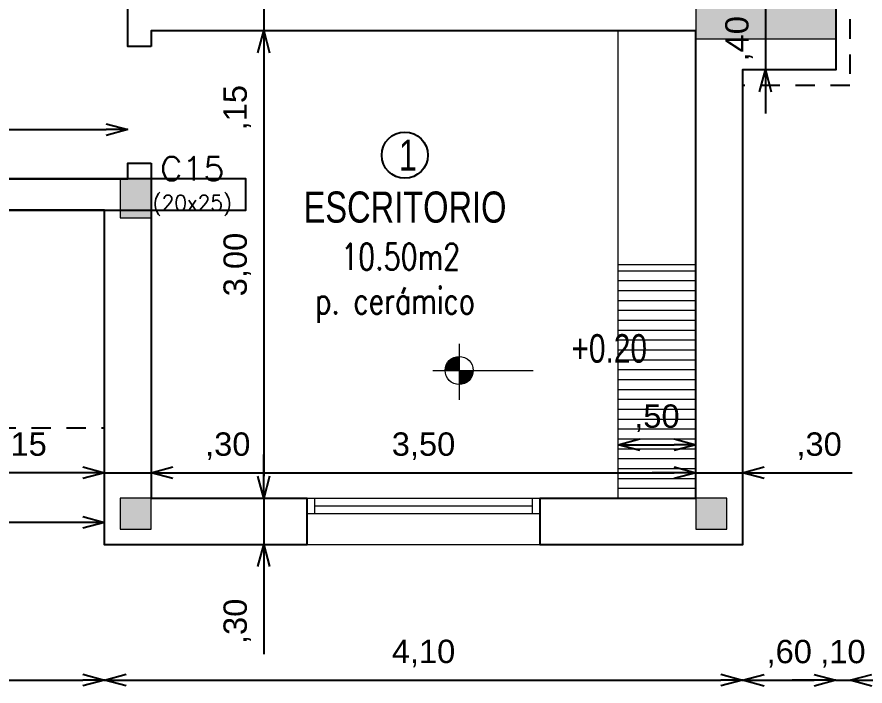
# Model space of a CAD drawing. Header units: millimetres. Extents: x 299 to 493, y -175 to -78.
# Drawn here: x 315.31 to 320.76, y -154.53 to -150.23 of the extents above; entities that cross this region are included whole.
import ezdxf
from ezdxf.enums import TextEntityAlignment as Align

# ---------------------------------------------------------------- set-up
doc = ezdxf.new("R2010")
doc.units = ezdxf.units.MM
doc.linetypes.add('HIDDEN2', pattern=[0.1875, 0.125, -0.0625])
doc.linetypes.add('JIS_02_1.0', pattern=[2, 1, -1])
for name, color, linetype, lineweight in [('0-CARPCORTE', 3, 'Continuous', 20), ('0-CARPVISTA', 20, 'Continuous', 15), ('0-COTAS', 11, 'Continuous', 15), ('0-EQUIPAMIENTO', 2, 'Continuous', 20), ('PILAR_HORMIGON', 2, 'Continuous', 20)]:
    doc.layers.add(name, color=color, linetype=linetype, lineweight=lineweight)
for name, color, linetype in [('0-ESTRUCTURA', 94, 'Continuous'), ('0-MUROS', 251, 'Continuous'), ('0-PROYECCIONES', 4, 'JIS_02_1.0'), ('0-TEXTO', 4, 'Continuous')]:
    doc.layers.add(name, color=color, linetype=linetype)
doc.styles.add('Arial', font='arial.ttf', dxfattribs={"height": 0.15})
doc.styles.add('CYPETXT', font='romans__.ttf', dxfattribs={"height": 0.2})
doc.styles.add('DESLOC', font='arial.ttf', dxfattribs={"width": 0.75})
doc.dimstyles.new('CotaNº1', dxfattribs={"dimtxt": 0.15, "dimasz": 0.14, "dimexe": 0, "dimexo": 0.5, "dimgap": 0.08, "dimtad": 1, "dimzin": 4, "dimtxsty": 'Arial', "dimblk": 'OPEN30', "dimcen": 0.3, "dimse1": 1, "dimse2": 1, "dimaunit": 1, "dimazin": 0, "dimtfac": 1, "dimtmove": 0, "dimatfit": 2, "dimfxl": 1, "dimarcsym": 0})

# ---------------------------------------------------------------- blocks, each defined once
blk = doc.blocks.new('cota de nivel')
at = {"layer": '0-COTAS'}
for p, q in [((0, 0.1705), (0, -0.1878)), ((-0.1693, 0), (0.4766, 0))]:
    blk.add_line(p, q, dxfattribs=at)
at = {"layer": '0-COTAS', "const_width": 0.0902}
for points in [[(-0.0451, 0, -0.414214), (0, 0.0451, -0.414214)], [(0, -0.0451, 0.414214), (0.0451, 0, 0.414214)]]:
    blk.add_lwpolyline(points, format="xyb", dxfattribs=at)
at = {"layer": '0-COTAS'}
blk.add_circle((0, 0), 0.0902, dxfattribs=at)
blk = doc.blocks.new('_Open30')
at = {"color": 0, "linetype": 'ByBlock', "lineweight": -2}
for p, q in [((-1, 0.268), (0, 0)), ((0, 0), (-1, -0.268)), ((0, 0), (-1, 0))]:
    blk.add_line(p, q, dxfattribs=at)
blk = doc.blocks.new('*D131')
at = {"layer": '0-COTAS', "color": 0, "lineweight": -2, "transparency": 16777216}
blk.add_line((311.0434, -150.9538), (315.8834, -150.9538), dxfattribs=at)
at = {"layer": 'Defpoints', "color": 0, "transparency": 16777216}
for p in [(310.9034, -150.5604), (316.0234, -150.5604), (316.0234, -150.9538)]:
    blk.add_point(p, dxfattribs=at)
at = {"layer": '0-COTAS', "color": 0, "lineweight": -2, "transparency": 16777216, "xscale": 0.14, "yscale": 0.14, "zscale": 0.14, "rotation": 180}
blk.add_blockref('_Open30', (310.9034, -150.9538), dxfattribs=at)
at = {"layer": '0-COTAS', "color": 0, "lineweight": -2, "transparency": 16777216, "xscale": 0.14, "yscale": 0.14, "zscale": 0.14}
blk.add_blockref('_Open30', (316.0234, -150.9538), dxfattribs=at)
at = {"layer": '0-COTAS', "color": 0, "transparency": 16777216, "insert": (313.4634, -150.7836), "char_height": 0.15, "attachment_point": 5, "style": 'Arial'}
blk.add_mtext('5,12', dxfattribs=at)
blk = doc.blocks.new('*D134')
at = {"layer": '0-COTAS', "color": 0, "lineweight": -2, "transparency": 16777216}
blk.add_line((316.3134, -153.1581), (319.5334, -153.1581), dxfattribs=at)
at = {"layer": 'Defpoints', "color": 0, "transparency": 16777216}
for p in [(316.1734, -152.4549), (319.6734, -152.4549), (319.6734, -153.1581)]:
    blk.add_point(p, dxfattribs=at)
at = {"layer": '0-COTAS', "color": 0, "lineweight": -2, "transparency": 16777216, "xscale": 0.14, "yscale": 0.14, "zscale": 0.14, "rotation": 180}
blk.add_blockref('_Open30', (316.1734, -153.1581), dxfattribs=at)
at = {"layer": '0-COTAS', "color": 0, "lineweight": -2, "transparency": 16777216, "xscale": 0.14, "yscale": 0.14, "zscale": 0.14}
blk.add_blockref('_Open30', (319.6734, -153.1581), dxfattribs=at)
at = {"layer": '0-COTAS', "color": 0, "transparency": 16777216, "insert": (317.9234, -152.988), "char_height": 0.15, "attachment_point": 5, "style": 'Arial'}
blk.add_mtext('3,50', dxfattribs=at)
blk = doc.blocks.new('*D135')
at = {"layer": '0-COTAS', "color": 0, "lineweight": -2, "transparency": 16777216}
for p, q in [((319.5334, -153.1581), (319.3934, -153.1581)), ((319.6734, -153.1581), (319.9734, -153.1581)), ((320.1134, -153.1581), (320.6773, -153.1581))]:
    blk.add_line(p, q, dxfattribs=at)
at = {"layer": 'Defpoints', "color": 0, "transparency": 16777216}
for p in [(319.6734, -153.1581), (319.9734, -153.1581), (319.9734, -153.1581)]:
    blk.add_point(p, dxfattribs=at)
at = {"layer": '0-COTAS', "color": 0, "lineweight": -2, "transparency": 16777216, "xscale": 0.14, "yscale": 0.14, "zscale": 0.14}
blk.add_blockref('_Open30', (319.6734, -153.1581), dxfattribs=at)
at = {"layer": '0-COTAS', "color": 0, "lineweight": -2, "transparency": 16777216, "xscale": 0.14, "yscale": 0.14, "zscale": 0.14, "rotation": 180}
blk.add_blockref('_Open30', (319.9734, -153.1581), dxfattribs=at)
at = {"layer": '0-COTAS', "color": 0, "transparency": 16777216, "insert": (320.4654, -152.988), "char_height": 0.15, "attachment_point": 5, "style": 'Arial'}
blk.add_mtext(',30', dxfattribs=at)
blk = doc.blocks.new('*D136')
at = {"layer": '0-COTAS', "color": 0, "lineweight": -2, "transparency": 16777216}
blk.add_line((316.8969, -150.4607), (316.8969, -153.1807), dxfattribs=at)
at = {"layer": 'Defpoints', "color": 0, "transparency": 16777216}
for p in [(317.6468, -150.3207), (316.8969, -153.3207), (317.6468, -153.3207)]:
    blk.add_point(p, dxfattribs=at)
at = {"layer": '0-COTAS', "color": 0, "lineweight": -2, "transparency": 16777216, "xscale": 0.14, "yscale": 0.14, "zscale": 0.14}
for p, rotation in [((316.8969, -150.3207), 90), ((316.8969, -153.3207), 270)]:
    blk.add_blockref('_Open30', p, dxfattribs=dict(at, rotation=rotation))
at = {"layer": '0-COTAS', "color": 0, "transparency": 16777216, "insert": (316.7267, -151.8207), "char_height": 0.15, "attachment_point": 5, "rotation": 90, "style": 'Arial'}
blk.add_mtext('3,00', dxfattribs=at)
blk = doc.blocks.new('*D137')
at = {"layer": '0-COTAS', "color": 0, "lineweight": -2, "transparency": 16777216}
for p, q in [((316.8969, -150.0307), (316.8969, -149.8907)), ((316.8969, -150.1707), (316.8969, -150.3207)), ((316.8969, -150.4607), (316.8969, -151.0262))]:
    blk.add_line(p, q, dxfattribs=at)
at = {"layer": 'Defpoints', "color": 0, "transparency": 16777216}
for p in [(316.3811, -150.1707), (315.3468, -150.3207), (316.8969, -150.3207)]:
    blk.add_point(p, dxfattribs=at)
at = {"layer": '0-COTAS', "color": 0, "lineweight": -2, "transparency": 16777216, "xscale": 0.14, "yscale": 0.14, "zscale": 0.14}
for p, rotation in [((316.8969, -150.1707), 270), ((316.8969, -150.3207), 90)]:
    blk.add_blockref('_Open30', p, dxfattribs=dict(at, rotation=rotation))
at = {"layer": '0-COTAS', "color": 0, "transparency": 16777216, "insert": (316.7267, -150.8134), "char_height": 0.15, "attachment_point": 5, "rotation": 90, "style": 'Arial'}
blk.add_mtext(',15', dxfattribs=at)
blk = doc.blocks.new('*D138')
at = {"layer": '0-COTAS', "color": 0, "lineweight": -2, "transparency": 16777216}
for p, q in [((316.8969, -153.1807), (316.8969, -153.0407)), ((316.8969, -153.3207), (316.8969, -153.6207)), ((316.8969, -153.7607), (316.8969, -154.3245))]:
    blk.add_line(p, q, dxfattribs=at)
at = {"layer": 'Defpoints', "color": 0, "transparency": 16777216}
for p in [(317.6468, -153.3207), (316.8969, -153.6207), (317.6468, -153.6207)]:
    blk.add_point(p, dxfattribs=at)
at = {"layer": '0-COTAS', "color": 0, "lineweight": -2, "transparency": 16777216, "xscale": 0.14, "yscale": 0.14, "zscale": 0.14}
for p, rotation in [((316.8969, -153.3207), 270), ((316.8969, -153.6207), 90)]:
    blk.add_blockref('_Open30', p, dxfattribs=dict(at, rotation=rotation))
at = {"layer": '0-COTAS', "color": 0, "transparency": 16777216, "insert": (316.7267, -154.1126), "char_height": 0.15, "attachment_point": 5, "rotation": 90, "style": 'Arial'}
blk.add_mtext(',30', dxfattribs=at)
blk = doc.blocks.new('*D166')
at = {"layer": '0-COTAS', "color": 0, "lineweight": -2, "transparency": 16777216}
blk.add_line((311.9634, -154.4896), (315.7334, -154.4896), dxfattribs=at)
at = {"layer": 'Defpoints', "color": 0, "transparency": 16777216}
for p in [(311.8234, -144.5632), (315.8734, -151.8632), (315.8734, -154.4896)]:
    blk.add_point(p, dxfattribs=at)
at = {"layer": '0-COTAS', "color": 0, "lineweight": -2, "transparency": 16777216, "xscale": 0.14, "yscale": 0.14, "zscale": 0.14, "rotation": 180}
blk.add_blockref('_Open30', (311.8234, -154.4896), dxfattribs=at)
at = {"layer": '0-COTAS', "color": 0, "lineweight": -2, "transparency": 16777216, "xscale": 0.14, "yscale": 0.14, "zscale": 0.14}
blk.add_blockref('_Open30', (315.8734, -154.4896), dxfattribs=at)
at = {"layer": '0-COTAS', "color": 0, "transparency": 16777216, "insert": (313.8484, -154.3195), "char_height": 0.15, "attachment_point": 5, "style": 'Arial'}
blk.add_mtext('4,05', dxfattribs=at)
blk = doc.blocks.new('*D167')
at = {"layer": '0-COTAS', "color": 0, "lineweight": -2, "transparency": 16777216}
blk.add_line((316.0134, -154.4896), (319.8334, -154.4896), dxfattribs=at)
at = {"layer": 'Defpoints', "color": 0, "transparency": 16777216}
for p in [(315.8734, -154.0132), (319.9734, -154.0132), (319.9734, -154.4896)]:
    blk.add_point(p, dxfattribs=at)
at = {"layer": '0-COTAS', "color": 0, "lineweight": -2, "transparency": 16777216, "xscale": 0.14, "yscale": 0.14, "zscale": 0.14, "rotation": 180}
blk.add_blockref('_Open30', (315.8734, -154.4896), dxfattribs=at)
at = {"layer": '0-COTAS', "color": 0, "lineweight": -2, "transparency": 16777216, "xscale": 0.14, "yscale": 0.14, "zscale": 0.14}
blk.add_blockref('_Open30', (319.9734, -154.4896), dxfattribs=at)
at = {"layer": '0-COTAS', "color": 0, "transparency": 16777216, "insert": (317.9234, -154.3195), "char_height": 0.15, "attachment_point": 5, "style": 'Arial'}
blk.add_mtext('4,10', dxfattribs=at)
blk = doc.blocks.new('*D169')
at = {"layer": '0-COTAS', "color": 0, "lineweight": -2, "transparency": 16777216}
blk.add_line((315.7334, -153.1581), (314.8634, -153.1581), dxfattribs=at)
at = {"layer": 'Defpoints', "color": 0, "transparency": 16777216}
for p in [(314.7234, -153.1581), (314.7234, -153.1581), (315.8734, -153.1581)]:
    blk.add_point(p, dxfattribs=at)
at = {"layer": '0-COTAS', "color": 0, "lineweight": -2, "transparency": 16777216, "xscale": 0.14, "yscale": 0.14, "zscale": 0.14, "rotation": 180}
blk.add_blockref('_Open30', (314.7234, -153.1581), dxfattribs=at)
at = {"layer": '0-COTAS', "color": 0, "lineweight": -2, "transparency": 16777216, "xscale": 0.14, "yscale": 0.14, "zscale": 0.14}
blk.add_blockref('_Open30', (315.8734, -153.1581), dxfattribs=at)
at = {"layer": '0-COTAS', "color": 0, "transparency": 16777216, "insert": (315.2984, -152.988), "char_height": 0.15, "attachment_point": 5, "style": 'Arial'}
blk.add_mtext('1,15', dxfattribs=at)
blk = doc.blocks.new('*D171')
at = {"layer": '0-COTAS', "color": 0, "lineweight": -2, "transparency": 16777216}
for p, q in [((315.7334, -153.1581), (315.5934, -153.1581)), ((315.8734, -153.1581), (316.1734, -153.1581)), ((316.3134, -153.1581), (316.8773, -153.1581))]:
    blk.add_line(p, q, dxfattribs=at)
at = {"layer": 'Defpoints', "color": 0, "transparency": 16777216}
for p in [(315.8734, -153.1581), (316.1734, -153.1581), (316.1734, -153.1581)]:
    blk.add_point(p, dxfattribs=at)
at = {"layer": '0-COTAS', "color": 0, "lineweight": -2, "transparency": 16777216, "xscale": 0.14, "yscale": 0.14, "zscale": 0.14}
blk.add_blockref('_Open30', (315.8734, -153.1581), dxfattribs=at)
at = {"layer": '0-COTAS', "color": 0, "lineweight": -2, "transparency": 16777216, "xscale": 0.14, "yscale": 0.14, "zscale": 0.14, "rotation": 180}
blk.add_blockref('_Open30', (316.1734, -153.1581), dxfattribs=at)
at = {"layer": '0-COTAS', "color": 0, "transparency": 16777216, "insert": (316.6654, -152.988), "char_height": 0.15, "attachment_point": 5, "style": 'Arial'}
blk.add_mtext(',30', dxfattribs=at)
blk = doc.blocks.new('*D323')
at = {"layer": '0-COTAS', "color": 0, "lineweight": -2, "transparency": 16777216}
blk.add_line((319.3134, -152.9784), (319.5334, -152.9784), dxfattribs=at)
at = {"layer": 'Defpoints', "color": 0, "transparency": 16777216}
for p in [(319.1734, -151.8207), (319.6734, -151.8207), (319.6734, -152.9784)]:
    blk.add_point(p, dxfattribs=at)
at = {"layer": '0-COTAS', "color": 0, "lineweight": -2, "transparency": 16777216, "xscale": 0.14, "yscale": 0.14, "zscale": 0.14, "rotation": 180}
blk.add_blockref('_Open30', (319.1734, -152.9784), dxfattribs=at)
at = {"layer": '0-COTAS', "color": 0, "lineweight": -2, "transparency": 16777216, "xscale": 0.14, "yscale": 0.14, "zscale": 0.14}
blk.add_blockref('_Open30', (319.6734, -152.9784), dxfattribs=at)
at = {"layer": '0-COTAS', "color": 0, "transparency": 16777216, "insert": (319.4234, -152.8082), "char_height": 0.15, "attachment_point": 5, "style": 'Arial'}
blk.add_mtext(',50', dxfattribs=at)
blk = doc.blocks.new('*D210')
at = {"layer": '0-COTAS', "color": 0, "lineweight": -2, "transparency": 16777216}
for p, q in [((320.1209, -150.0307), (320.1209, -149.8907)), ((320.1209, -150.1707), (320.1209, -150.5707)), ((320.1209, -150.7107), (320.1209, -150.8507))]:
    blk.add_line(p, q, dxfattribs=at)
at = {"layer": 'Defpoints', "color": 0, "transparency": 16777216}
for p in [(320.3987, -150.1707), (320.1209, -150.5707), (320.3987, -150.5707)]:
    blk.add_point(p, dxfattribs=at)
at = {"layer": '0-COTAS', "color": 0, "lineweight": -2, "transparency": 16777216, "xscale": 0.14, "yscale": 0.14, "zscale": 0.14}
for p, rotation in [((320.1209, -150.1707), 270), ((320.1209, -150.5707), 90)]:
    blk.add_blockref('_Open30', p, dxfattribs=dict(at, rotation=rotation))
at = {"layer": '0-COTAS', "color": 0, "transparency": 16777216, "insert": (319.9508, -150.3707), "char_height": 0.15, "attachment_point": 5, "rotation": 90, "style": 'Arial'}
blk.add_mtext(',40', dxfattribs=at)
blk = doc.blocks.new('*D378')
at = {"layer": '0-COTAS', "color": 0, "lineweight": -2, "transparency": 16777216}
blk.add_line((321.0748, -147.3607), (321.0748, -150.4307), dxfattribs=at)
at = {"layer": 'Defpoints', "color": 0, "transparency": 16777216}
for p in [(320.5734, -147.2207), (320.5734, -150.5707), (321.0748, -150.5707)]:
    blk.add_point(p, dxfattribs=at)
at = {"layer": '0-COTAS', "color": 0, "lineweight": -2, "transparency": 16777216, "xscale": 0.14, "yscale": 0.14, "zscale": 0.14}
for p, rotation in [((321.0748, -147.2207), 90), ((321.0748, -150.5707), 270)]:
    blk.add_blockref('_Open30', p, dxfattribs=dict(at, rotation=rotation))
at = {"layer": '0-COTAS', "color": 0, "transparency": 16777216, "insert": (320.9047, -148.8957), "char_height": 0.15, "attachment_point": 5, "rotation": 90, "style": 'Arial'}
blk.add_mtext('3,35', dxfattribs=at)
blk = doc.blocks.new('*D379')
at = {"layer": '0-COTAS', "color": 0, "lineweight": -2, "transparency": 16777216}
blk.add_line((321.0748, -150.8107), (321.0748, -153.4807), dxfattribs=at)
at = {"layer": 'Defpoints', "color": 0, "transparency": 16777216}
for p in [(319.9734, -150.6707), (319.9734, -153.6207), (321.0748, -153.6207)]:
    blk.add_point(p, dxfattribs=at)
at = {"layer": '0-COTAS', "color": 0, "lineweight": -2, "transparency": 16777216, "xscale": 0.14, "yscale": 0.14, "zscale": 0.14}
for p, rotation in [((321.0748, -150.6707), 90), ((321.0748, -153.6207), 270)]:
    blk.add_blockref('_Open30', p, dxfattribs=dict(at, rotation=rotation))
at = {"layer": '0-COTAS', "color": 0, "transparency": 16777216, "insert": (320.9047, -152.1457), "char_height": 0.15, "attachment_point": 5, "rotation": 90, "style": 'Arial'}
blk.add_mtext('2,95', dxfattribs=at)
blk = doc.blocks.new('*D369')
at = {"layer": '0-COTAS', "color": 0, "lineweight": -2, "transparency": 16777216}
blk.add_line((315.7334, -153.4776), (311.0434, -153.4776), dxfattribs=at)
at = {"layer": 'Defpoints', "color": 0, "transparency": 16777216}
for p in [(310.9034, -152.8707), (315.8734, -152.8707), (310.9034, -153.4776)]:
    blk.add_point(p, dxfattribs=at)
at = {"layer": '0-COTAS', "color": 0, "lineweight": -2, "transparency": 16777216, "xscale": 0.14, "yscale": 0.14, "zscale": 0.14, "rotation": 180}
blk.add_blockref('_Open30', (310.9034, -153.4776), dxfattribs=at)
at = {"layer": '0-COTAS', "color": 0, "lineweight": -2, "transparency": 16777216, "xscale": 0.14, "yscale": 0.14, "zscale": 0.14}
blk.add_blockref('_Open30', (315.8734, -153.4776), dxfattribs=at)
at = {"layer": '0-COTAS', "color": 0, "transparency": 16777216, "insert": (313.3884, -153.3075), "char_height": 0.15, "attachment_point": 5, "style": 'Arial'}
blk.add_mtext('4,97', dxfattribs=at)
blk = doc.blocks.new('*D408')
at = {"layer": '0-COTAS', "color": 0, "lineweight": -2, "transparency": 16777216}
blk.add_line((321.5684, -147.3607), (321.5684, -153.4807), dxfattribs=at)
at = {"layer": 'Defpoints', "color": 0, "transparency": 16777216}
for p in [(320.5734, -147.2207), (319.9734, -153.6207), (321.5684, -153.6207)]:
    blk.add_point(p, dxfattribs=at)
at = {"layer": '0-COTAS', "color": 0, "lineweight": -2, "transparency": 16777216, "xscale": 0.14, "yscale": 0.14, "zscale": 0.14}
for p, rotation in [((321.5684, -147.2207), 90), ((321.5684, -153.6207), 270)]:
    blk.add_blockref('_Open30', p, dxfattribs=dict(at, rotation=rotation))
at = {"layer": '0-COTAS', "color": 0, "transparency": 16777216, "insert": (321.3983, -150.4207), "char_height": 0.15, "attachment_point": 5, "rotation": 90, "style": 'Arial'}
blk.add_mtext('6,40', dxfattribs=at)
blk = doc.blocks.new('*D243')
at = {"layer": '0-COTAS', "color": 0, "lineweight": -2, "transparency": 16777216}
blk.add_line((320.1134, -154.4906), (320.4334, -154.4906), dxfattribs=at)
at = {"layer": 'Defpoints', "color": 0, "transparency": 16777216}
for p in [(319.9734, -150.9632), (320.5734, -150.9632), (320.5734, -154.4906)]:
    blk.add_point(p, dxfattribs=at)
at = {"layer": '0-COTAS', "color": 0, "lineweight": -2, "transparency": 16777216, "xscale": 0.14, "yscale": 0.14, "zscale": 0.14, "rotation": 180}
blk.add_blockref('_Open30', (319.9734, -154.4906), dxfattribs=at)
at = {"layer": '0-COTAS', "color": 0, "lineweight": -2, "transparency": 16777216, "xscale": 0.14, "yscale": 0.14, "zscale": 0.14}
blk.add_blockref('_Open30', (320.5734, -154.4906), dxfattribs=at)
at = {"layer": '0-COTAS', "color": 0, "transparency": 16777216, "insert": (320.2734, -154.3205), "char_height": 0.15, "attachment_point": 5, "style": 'Arial'}
blk.add_mtext(',60', dxfattribs=at)
blk = doc.blocks.new('*D415')
at = {"layer": '0-COTAS', "color": 0, "lineweight": -2, "transparency": 16777216}
for p, q in [((321.0748, -150.4307), (321.0748, -150.2907)), ((321.0748, -150.5707), (321.0748, -150.6707)), ((321.0748, -150.8107), (321.0748, -150.9507))]:
    blk.add_line(p, q, dxfattribs=at)
at = {"layer": 'Defpoints', "color": 0, "transparency": 16777216}
for p in [(320.5734, -150.5707), (320.5734, -150.6707), (321.0748, -150.6707)]:
    blk.add_point(p, dxfattribs=at)
at = {"layer": '0-COTAS', "color": 0, "lineweight": -2, "transparency": 16777216, "xscale": 0.14, "yscale": 0.14, "zscale": 0.14}
for p, rotation in [((321.0748, -150.5707), 270), ((321.0748, -150.6707), 90)]:
    blk.add_blockref('_Open30', p, dxfattribs=dict(at, rotation=rotation))
at = {"layer": '0-COTAS', "color": 0, "transparency": 16777216, "insert": (320.9047, -150.6207), "char_height": 0.15, "attachment_point": 5, "rotation": 90, "style": 'Arial'}
blk.add_mtext(',10', dxfattribs=at)
blk = doc.blocks.new('*D244')
at = {"layer": '0-COTAS', "color": 0, "lineweight": -2, "transparency": 16777216}
for p, q in [((320.4334, -154.4906), (320.2934, -154.4906)), ((320.5734, -154.4906), (320.6634, -154.4906)), ((320.8034, -154.4906), (320.9434, -154.4906))]:
    blk.add_line(p, q, dxfattribs=at)
at = {"layer": 'Defpoints', "color": 0, "transparency": 16777216}
for p in [(320.5734, -150.9632), (320.6634, -150.9632), (320.6634, -154.4906)]:
    blk.add_point(p, dxfattribs=at)
at = {"layer": '0-COTAS', "color": 0, "lineweight": -2, "transparency": 16777216, "xscale": 0.14, "yscale": 0.14, "zscale": 0.14}
blk.add_blockref('_Open30', (320.5734, -154.4906), dxfattribs=at)
at = {"layer": '0-COTAS', "color": 0, "lineweight": -2, "transparency": 16777216, "xscale": 0.14, "yscale": 0.14, "zscale": 0.14, "rotation": 180}
blk.add_blockref('_Open30', (320.6634, -154.4906), dxfattribs=at)
at = {"layer": '0-COTAS', "color": 0, "transparency": 16777216, "insert": (320.6184, -154.3205), "char_height": 0.15, "attachment_point": 5, "style": 'Arial'}
blk.add_mtext(',10', dxfattribs=at)
blk = doc.blocks.new('*D245')
at = {"layer": '0-COTAS', "color": 0, "lineweight": -2, "transparency": 16777216}
blk.add_line((320.8034, -154.4906), (321.9234, -154.4906), dxfattribs=at)
at = {"layer": 'Defpoints', "color": 0, "transparency": 16777216}
for p in [(320.6634, -151.0632), (322.0634, -151.0632), (322.0634, -154.4906)]:
    blk.add_point(p, dxfattribs=at)
at = {"layer": '0-COTAS', "color": 0, "lineweight": -2, "transparency": 16777216, "xscale": 0.14, "yscale": 0.14, "zscale": 0.14, "rotation": 180}
blk.add_blockref('_Open30', (320.6634, -154.4906), dxfattribs=at)
at = {"layer": '0-COTAS', "color": 0, "lineweight": -2, "transparency": 16777216, "xscale": 0.14, "yscale": 0.14, "zscale": 0.14}
blk.add_blockref('_Open30', (322.0634, -154.4906), dxfattribs=at)
at = {"layer": '0-COTAS', "color": 0, "transparency": 16777216, "insert": (321.3634, -154.3205), "char_height": 0.15, "attachment_point": 5, "style": 'Arial'}
blk.add_mtext('1,40', dxfattribs=at)

msp = doc.modelspace()

# ---------------------------------------------------------------- hatches: boundary and pattern name
at = {"layer": '0-EQUIPAMIENTO'}
h = msp.add_hatch(dxfattribs=at)
h.set_pattern_fill('ANSI31', color=2, scale=0.02, angle=315)
h.set_pattern_definition([(0, (-433.76213, 101.631176), (2e-17, 0.0635), [])])
h.paths.add_polyline_path([(319.6734, -151.8207), (319.1734, -151.8207), (319.1734, -153.3207), (319.6734, -153.3207)])
at = {"layer": '0-ESTRUCTURA'}
h = msp.add_hatch(color=256, dxfattribs=at)
h.dxf.hatch_style = 1
h.paths.add_polyline_path([(313.0234, -140.0207), (312.7234, -140.0207), (312.7234, -140.2207), (313.0234, -140.2207)])
h.paths.add_polyline_path([(320.5734, -140.0207), (320.2734, -140.0207), (320.2734, -140.2207), (320.5734, -140.2207)])
h.paths.add_polyline_path([(312.2734, -143.0207), (311.8234, -143.0207), (311.8234, -143.2207), (312.2734, -143.2207)])
h.paths.add_polyline_path([(318.6234, -143.0207), (318.4234, -143.0207), (318.4234, -143.4107), (318.6234, -143.4107)])
h.paths.add_polyline_path([(320.5734, -143.2207), (320.2734, -143.2207), (320.2734, -143.4207), (320.5734, -143.4207)])
h.paths.add_polyline_path([(307.3234, -144.1707), (307.1234, -144.1707), (307.1234, -144.3707), (307.3234, -144.3707)])
h.paths.add_polyline_path([(311.9734, -147.2207), (311.8234, -147.2207), (311.8234, -147.5207), (311.9734, -147.5207)])
h.paths.add_polyline_path([(315.0234, -147.2207), (314.5234, -147.2207), (314.5234, -147.3707), (314.6234, -147.3707), (315.0234, -147.3707)])
h.paths.add_polyline_path([(320.5734, -147.2207), (320.2234, -147.2207), (320.2234, -147.3707), (320.5734, -147.3707)])
h.paths.add_polyline_path([(307.8234, -148.9707), (307.1234, -148.9707), (307.1234, -149.1707), (307.8234, -149.1707)])
h.paths.add_polyline_path([(311.9734, -148.9207), (311.8234, -148.9207), (311.8234, -149.1707), (311.9734, -149.1707)])
h.paths.add_polyline_path([(320.5734, -150.1707), (319.6734, -150.1707), (319.6734, -150.3707), (320.5734, -150.3707)])
h.paths.add_polyline_path([(311.1034, -151.2707), (310.9034, -151.2707), (310.9034, -151.4707), (311.1034, -151.4707)])
h.paths.add_polyline_path([(316.1734, -151.2707), (315.9734, -151.2707), (315.9734, -151.5207), (316.1734, -151.5207)])
h.paths.add_polyline_path([(316.1734, -153.3207), (315.9734, -153.3207), (315.9734, -153.5207), (316.1734, -153.5207)])
h.paths.add_polyline_path([(319.8734, -153.3207), (319.6734, -153.3207), (319.6734, -153.5207), (319.8734, -153.5207)])

# ---------------------------------------------------------------- linework, layer by layer
at = {"layer": '0-CARPCORTE'}
for p, q in [((317.1734, -153.3207, 0.0414), (318.6734, -153.3207, 0.0414)), ((317.2234, -153.3707, 0.0414), (318.6234, -153.3707, 0.0414)), ((317.1734, -153.4207, 0.0414), (318.6734, -153.4207, 0.0414))]:
    msp.add_line(p, q, dxfattribs=at)
at = {"layer": '0-CARPCORTE', "elevation": 0.0414}
for points in [[(317.2234, -153.3207), (317.2234, -153.4207)], [(318.6234, -153.4207), (318.6234, -153.3207)]]:
    msp.add_lwpolyline(points, dxfattribs=at)
at = {"layer": '0-CARPVISTA'}
msp.add_line((318.6734, -153.6207, 0.0414), (317.1734, -153.6207, 0.0414), dxfattribs=at)
at = {"layer": '0-EQUIPAMIENTO'}
msp.add_line((319.1734, -153.3207, 0.0414), (319.1734, -150.3207, 0.0414), dxfattribs=at)
at = {"layer": '0-EQUIPAMIENTO', "color": 2}
msp.add_line((319.1734, -151.8207, 0.0414), (319.6734, -151.8207, 0.0414), dxfattribs=at)
at = {"layer": '0-MUROS', "elevation": 0.0414}
for points in [[(316.1734, -150.4207), (316.0234, -150.4207), (316.0234, -149.3207), (315.9234, -149.3207), (315.9234, -149.1707), (316.0234, -149.1707), (316.0234, -148.8707), (316.1734, -148.8707), (316.1734, -150.1707), (317.2234, -150.1707), (317.2234, -148.9707)], [(317.3734, -148.9707), (317.3734, -150.1707), (320.3734, -150.1707), (320.3734, -149.3957), (320.4734, -149.3957), (320.5734, -149.3957), (320.5734, -150.5707), (319.9734, -150.5707), (319.9734, -153.6207), (318.6734, -153.6207), (318.6734, -153.4207)], [(318.6734, -153.4207), (318.6734, -153.3207), (319.6734, -153.3207), (319.6734, -150.3207), (316.1734, -150.3207), (316.1734, -150.4207)], [(314.6234, -151.4707), (315.4309, -151.4707), (315.4309, -151.4707), (316.7809, -151.4707), (316.7809, -151.2707), (314.6234, -151.2707)]]:
    msp.add_lwpolyline(points, dxfattribs=at)
msp.add_lwpolyline([(316.1734, -151.1707), (316.1734, -153.3207), (317.1734, -153.3207), (317.1734, -153.4207), (317.1734, -153.6207), (315.8734, -153.6207), (315.8734, -151.4707), (314.6234, -151.4707), (314.6234, -151.2707), (316.0234, -151.2707), (316.0234, -151.1707)], close=True, dxfattribs=at)
at = {"layer": '0-PROYECCIONES', "linetype": 'HIDDEN2'}
msp.add_line((310.9034, -152.8707, 0.0414), (315.8734, -152.8707, 0.0414), dxfattribs=at)
at = {"layer": '0-PROYECCIONES', "linetype": 'HIDDEN2', "elevation": 0.0414}
msp.add_lwpolyline([(320.6634, -147.3207), (320.6634, -150.6707), (319.9734, -150.6707)], dxfattribs=at)
at = {"layer": '0-TEXTO'}
msp.add_circle((317.8028, -151.118, 0.0414), 0.1481, dxfattribs=at)
at = {"layer": 'PILAR_HORMIGON'}
for points in [[(319.6734, -150.3707), (320.5734, -150.3707), (320.5734, -150.1707), (319.6734, -150.1707), (319.6734, -150.3707)], [(315.9734, -151.5207), (316.1734, -151.5207), (316.1734, -151.2707), (315.9734, -151.2707), (315.9734, -151.5207)], [(315.9734, -153.5207), (316.1734, -153.5207), (316.1734, -153.3207), (315.9734, -153.3207), (315.9734, -153.5207)], [(315.9734, -153.5207), (316.1734, -153.5207), (316.1734, -153.3207), (315.9734, -153.3207), (315.9734, -153.5207)], [(319.6734, -153.5207), (319.8734, -153.5207), (319.8734, -153.3207), (319.6734, -153.3207), (319.6734, -153.5207)], [(319.6734, -153.5207), (319.8734, -153.5207), (319.8734, -153.3207), (319.6734, -153.3207), (319.6734, -153.5207)]]:
    msp.add_lwpolyline(points, close=True, dxfattribs=at)

# ---------------------------------------------------------------- block references
at = {"layer": '0-COTAS'}
msp.add_blockref('cota de nivel', (318.1524, -152.5011, 0.0414), dxfattribs=at)

# ---------------------------------------------------------------- texts
at = {"layer": '0-COTAS', "insert": (319.1168, -152.3608, 0.0414), "char_height": 0.1832, "width": 1.651231, "attachment_point": 5, "line_spacing_factor": 0.7, "style": 'DESLOC'}
msp.add_mtext('+0.20', dxfattribs=at)
at = {"layer": '0-TEXTO', "style": 'CYPETXT', "width": 0.863864}
msp.add_text('C15', height=0.15333, dxfattribs=at).set_placement((316.2307, -151.282, 0.0414), (316.6447, -151.282, 0.0414), align=Align.FIT)
at = {"layer": '0-TEXTO', "lineweight": 0, "style": 'CYPETXT', "width": 0.842426}
msp.add_text('(20x25)', height=0.1, dxfattribs=at).set_placement((316.1834, -151.4747, 0.0414), (316.6919, -151.4747, 0.0414), align=Align.FIT)
at = {"layer": '0-TEXTO', "insert": (316.7678, -151.0183, 0.0414), "char_height": 0.2, "attachment_point": 1, "style": 'DESLOC'}
msp.add_mtext_dynamic_manual_height_columns('\\pi0.99613;1\\P\\pi0.38477;ESCRITORIO\\P\\pi0.62608;{\\Fromans|c0;\\H0.85x;10.50m2\\P\\pi0.45912;p. cerámico}', width=1.741436, gutter_width=1.5, heights=[0], dxfattribs=at)

# ---------------------------------------------------------------- dimensions: what is measured, and where the dimension line sits
at = {"layer": '0-COTAS'}
for base, p1, p2, picture, middle in [((315.8734, -154.4896, 0.0414), (311.8234, -144.5632, 0.0414), (315.8734, -151.8632, 0.0414), '*D166', (313.8484, -154.3195, 0.0414)), ((316.0234, -150.9538, 0.0414), (310.9034, -150.5604, 0.0414), (316.0234, -150.5604, 0.0414), '*D131', (313.4634, -150.7836, 0.0414)), ((320.5734, -154.4906, 0.0414), (319.9734, -150.9632, 0.0414), (320.5734, -150.9632, 0.0414), '*D243', (320.2734, -154.3205, 0.0414)), ((322.0634, -154.4906, 0.0414), (320.6634, -151.0632, 0.0414), (322.0634, -151.0632, 0.0414), '*D245', (321.3634, -154.3205, 0.0414)), ((319.6734, -152.9784, 0.0414), (319.1734, -151.8207, 0.0414), (319.6734, -151.8207, 0.0414), '*D323', (319.4234, -152.8082, 0.0414)), ((319.6734, -153.1581, 0.0414), (316.1734, -152.4549, 0.0414), (319.6734, -152.4549, 0.0414), '*D134', (317.9234, -152.988, 0.0414)), ((310.9034, -153.4776, 0.0414), (315.8734, -152.8707, 0.0414), (310.9034, -152.8707, 0.0414), '*D369', (313.3884, -153.3075, 0.0414)), ((314.7234, -153.1581, 0.0414), (315.8734, -153.1581, 0.0414), (314.7234, -153.1581, 0.0414), '*D169', (315.2984, -152.988, 0.0414)), ((319.9734, -153.1581, 0.0414), (319.6734, -153.1581, 0.0414), (319.9734, -153.1581, 0.0414), '*D135', (320.4654, -152.988, 0.0414)), ((319.9734, -154.4896, 0.0414), (315.8734, -154.0132, 0.0414), (319.9734, -154.0132, 0.0414), '*D167', (317.9234, -154.3195, 0.0414))]:
    dim = msp.add_linear_dim(base=base, p1=p1, p2=p2, dimstyle='CotaNº1', dxfattribs=at)
    dim.commit()
    dim.dimension.update_dxf_attribs({"geometry": picture, "text_midpoint": middle})
for base, p1, p2, picture, middle in [((321.5684, -153.6207, 0.0414), (320.5734, -147.2207, 0.0414), (319.9734, -153.6207, 0.0414), '*D408', (321.3983, -150.4207, 0.0414)), ((321.0748, -150.5707, 0.0414), (320.5734, -147.2207, 0.0414), (320.5734, -150.5707, 0.0414), '*D378', (320.9047, -148.8957, 0.0414)), ((316.8969, -150.3207, 0.0414), (316.3811, -150.1707, 0.0414), (315.3468, -150.3207, 0.0414), '*D137', (316.7267, -150.8134, 0.0414)), ((316.8969, -153.3207, 0.0414), (317.6468, -150.3207, 0.0414), (317.6468, -153.3207, 0.0414), '*D136', (316.7267, -151.8207, 0.0414)), ((321.0748, -153.6207, 0.0414), (319.9734, -150.6707, 0.0414), (319.9734, -153.6207, 0.0414), '*D379', (320.9047, -152.1457, 0.0414)), ((316.8969, -153.6207, 0.0414), (317.6468, -153.3207, 0.0414), (317.6468, -153.6207, 0.0414), '*D138', (316.7267, -154.1126, 0.0414))]:
    dim = msp.add_linear_dim(base=base, p1=p1, p2=p2, angle=90, dimstyle='CotaNº1', dxfattribs=at)
    dim.commit()
    dim.dimension.update_dxf_attribs({"geometry": picture, "text_midpoint": middle})
for base, p1, p2, picture, middle in [((320.1209, -150.5707, 0.0414), (320.3987, -150.1707, 0.0414), (320.3987, -150.5707, 0.0414), '*D210', (320.1209, -150.3707, 0.0414)), ((321.0748, -150.6707, 0.0414), (320.5734, -150.5707, 0.0414), (320.5734, -150.6707, 0.0414), '*D415', (321.0748, -150.6207, 0.0414))]:
    dim = msp.add_linear_dim(base=base, p1=p1, p2=p2, angle=90, dimstyle='CotaNº1', dxfattribs=at)
    dim.commit()
    dim.dimension.update_dxf_attribs({"geometry": picture, "text_midpoint": middle, "dimtype": 160})
dim = msp.add_linear_dim(base=(320.6634, -154.4906, 0.0414), p1=(320.5734, -150.9632, 0.0414), p2=(320.6634, -150.9632, 0.0414), text=',10', dimstyle='CotaNº1', dxfattribs=at)
dim.commit()
dim.dimension.update_dxf_attribs({"geometry": '*D244', "text_midpoint": (320.6184, -154.4906, 0.0414), "dimtype": 160})
dim = msp.add_aligned_dim(p1=(315.8734, -153.1581, 0.0414), p2=(316.1734, -153.1581, 0.0414), distance=0, dimstyle='CotaNº1', dxfattribs=at)
dim.commit()
dim.dimension.update_dxf_attribs({"geometry": '*D171', "text_midpoint": (316.6654, -152.988, 0.0414)})

doc.saveas('drawing.dxf')
